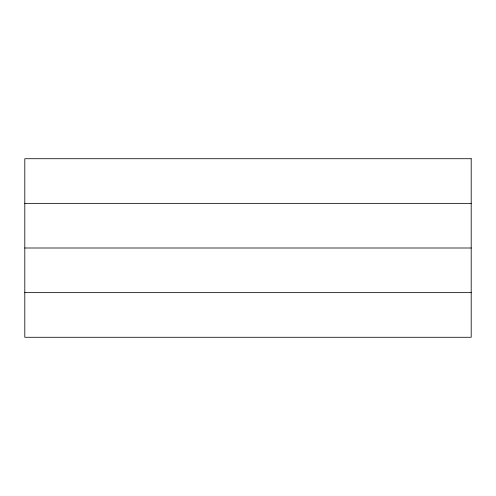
<?xml version="1.0" encoding="UTF-8"?>
<svg xmlns="http://www.w3.org/2000/svg" width="496" height="496" viewBox="0 0 496 496"><rect width="100%" height="100%" fill="white"/><g stroke="black" fill="none" stroke-linecap="round" stroke-linejoin="round"><path stroke-width="0.74" d="M24.8 203.36L471.2 203.36M24.8 248L471.2 248M24.8 292.64L471.2 292.64M471.2 158.72L24.8 158.72L24.8 337.28L471.2 337.28L471.2 158.72"/></g></svg>
